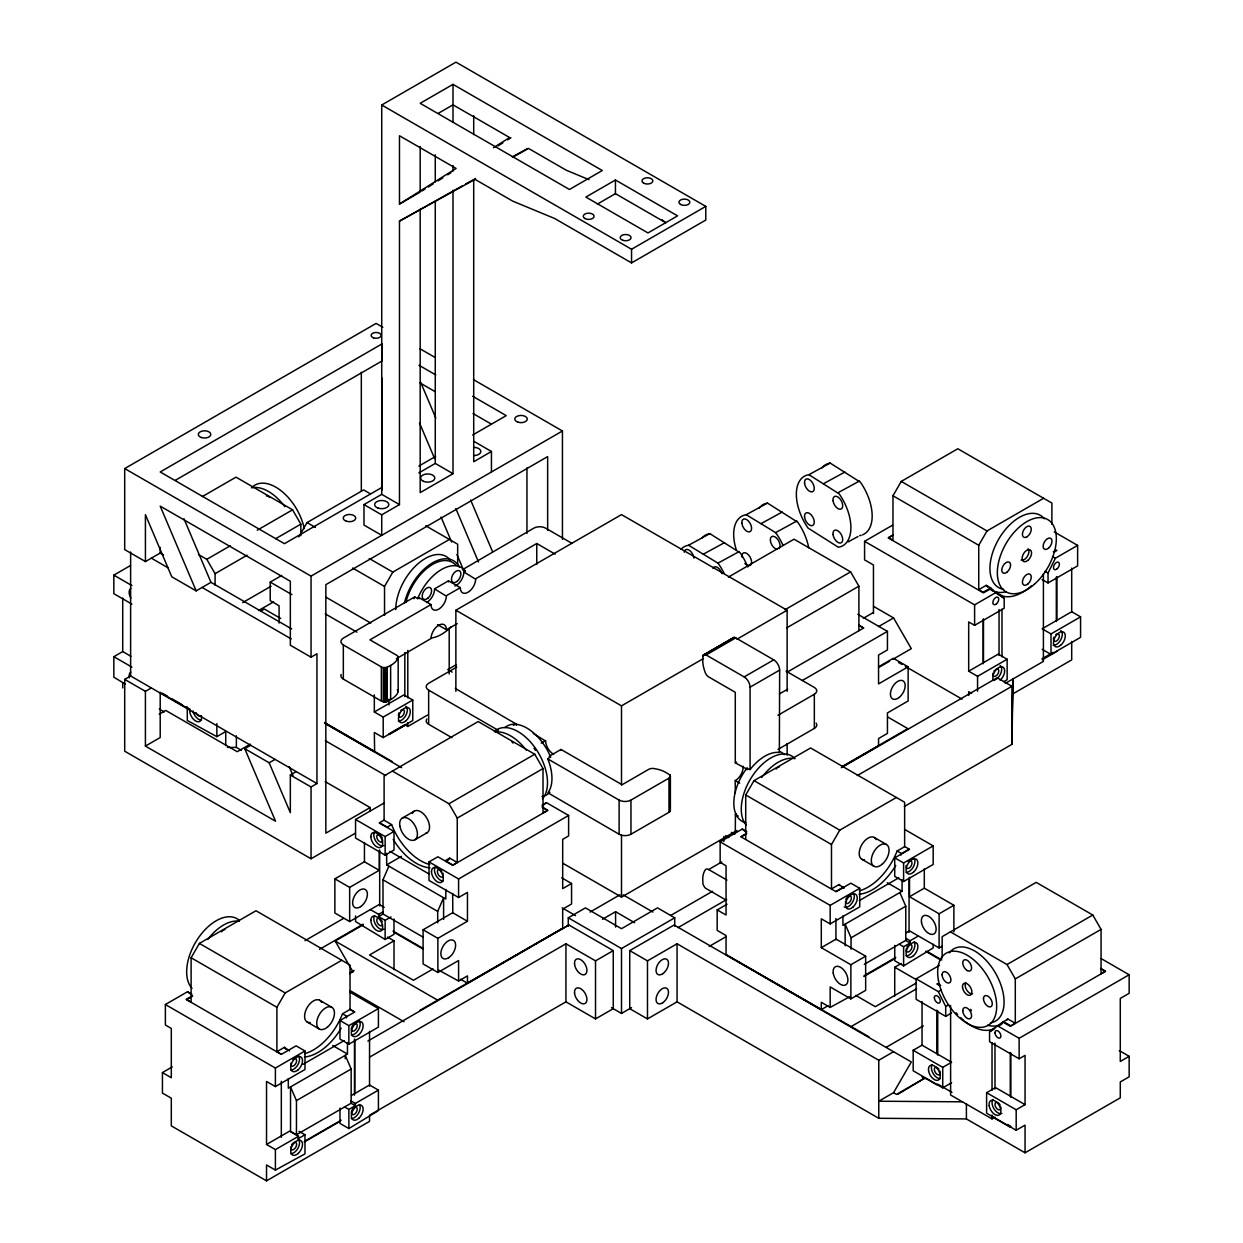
<?xml version="1.0" encoding="UTF-8"?>
<svg xmlns="http://www.w3.org/2000/svg" width="1243" height="1243" viewBox="0 0 1243 1243"><rect width="100%" height="100%" fill="white"/><g stroke="black" fill="none" stroke-linecap="round" stroke-linejoin="round"><path stroke-width="1.5" d="M250.682 745.287L244.762 748.706L275.542 821.219L145.415 746.08L145.415 691.341L151.335 687.938M160.207 692.242L160.207 737.534L145.415 746.08M296.254 771.608L290.334 775.01L290.334 812.673L269.156 762.782L244.762 748.706M550.696 757.173L549.173 756.288L560.997 749.451L622.09 784.721L648.706 769.355A5.469 3.154 0 0 1 654.471 768.625A26.336 15.211 0 0 1 666.45 772.773L669.993 775.057L670.163 777.015A4.832 2.797 0 0 1 668.983 778.134L630.962 800.088A8.359 4.832 0 0 1 619.123 800.088L547.743 758.883L550.478 756.63A39.698 22.918 60 0 0 504.907 727.59M547.743 758.883L548.458 760.7A39.698 22.918 60 0 1 547.93 792.801L619.123 834.239A8.359 4.832 0 0 0 630.962 834.239L668.983 812.3A4.832 2.797 0 0 0 670.163 811.166L669.728 774.762M745.862 822.757A39.698 22.918 -60 0 1 746.748 768.345L750.073 769.603L750.073 687.161A8.359 4.832 60 0 0 744.153 676.922L706.133 654.968A4.832 2.797 60 0 0 704.563 654.502L702.963 655.636L702.746 659.847A26.336 15.211 60 0 0 705.154 672.292A5.469 3.154 60 0 0 708.65 676.922L735.281 692.289L735.281 762.829L747.463 769.448M1011.942 727.264L1013.014 678.554L1011.942 744.339L904.376 806.458M533.263 733.448L545.63 741.092A10.876 6.277 60 0 0 553.617 754.237M560.981 750.446L560.997 749.451M455.28 688.42L516.358 724.156A10.876 6.277 60 0 0 516.451 725.368M437.52 624.716L446.408 629.673A10.876 6.277 -60 0 0 438.717 625.229A10.876 6.277 -60 0 0 431.026 638.545L396.362 658.728M750.073 769.603L751.285 768.065A39.698 22.918 -60 0 1 779.361 752.466L779.656 670.086A8.359 4.832 60 0 0 773.736 659.847L735.716 637.892A4.832 2.797 60 0 0 734.131 637.426L714.337 649.374M354.473 1012.02L350.029 1009.456L342.509 1013.791L341.903 1015.313A47.467 27.408 -60 0 1 314.448 1049.325L312.801 1050.288A47.467 27.408 -60 0 1 304.659 1053.644M346.346 1017.877L346.937 1016.354L342.509 1013.791M745.722 839.382L745.722 794.976L754.004 780.635L810.591 747.975L904.64 802.263L904.64 846.669L897.12 851.004L896.514 852.527A47.467 27.408 -60 0 1 869.043 886.539L867.396 887.502A47.467 27.408 -60 0 1 859.27 890.858M900.957 855.091L901.548 853.568L909.068 849.233M413.997 598.722L414.711 596.904L417.679 598.613L419.202 597.728L431.026 604.564L431.057 605.543A10.876 6.277 -60 0 0 438.919 609.054A10.876 6.277 -60 0 0 446.392 596.205L434.553 588.871L448.474 580.823L460.314 587.659L460.345 588.669A10.876 6.277 -60 0 0 468.238 592.134A10.876 6.277 -60 0 0 475.681 579.254L463.841 571.966L465.379 571.081L464.571 570.102A39.698 22.918 -60 0 0 417.897 598.069L417.679 598.613M370.352 909.596L378.633 914.366L378.633 916.588L383.062 914.04L382.968 879.811L388.888 866.153M437.691 922.788L437.691 911.399L443.596 897.741L443.596 919.369M1048.035 582.951L1048.035 573.039L1055.431 558.185L1077.619 545.382L1077.619 565.876L1048.035 582.951L1042.131 579.533M298.755 536.929L307.037 522.588L363.624 489.928L370.352 493.813M384.538 615.409L384.538 586.447L392.819 572.106L449.391 539.446M192.696 996.125L186.683 999.605L191.111 1002.169L191.111 957.763L199.393 943.421L255.98 910.746L350.029 965.05L350.029 1009.456M281.322 1054.235L276.894 1051.687L276.894 1007.281L285.175 992.939L341.747 960.28M893.049 534.987L888.527 537.597L892.971 540.161L892.971 495.771L901.253 481.414L957.825 448.754L1051.889 503.058L1051.889 524.297M993.188 590.751A47.467 27.408 -60 0 1 991.308 588.716L990.702 587.892L983.182 592.243L978.738 589.679L978.738 545.289L987.02 530.947L1043.607 498.272M844.23 888.139L839.009 884.55L831.489 888.9L831.489 844.494L839.771 830.153L896.358 797.493M962.595 1101.826L878.77 1101.22L893.562 1092.69L911.305 1061.957L674.11 925.01L629.735 950.615L629.735 1008.679L647.479 1018.918L677.062 1001.842L878.77 1118.296L966.401 1118.933L1025.055 1152.805L1120.285 1097.818L1120.285 1081.938L1129.157 1076.811L1129.157 1056.317L1119.275 1050.615M392.384 771.08L448.972 803.755L457.253 818.096L457.253 862.487L449.717 858.152L449.127 858.96A47.467 27.408 60 0 1 447.247 860.995M950.429 931.877L1007.016 964.552L1015.298 978.894L1015.298 1023.284L1007.778 1018.949L1002.557 1022.538A47.467 27.408 60 0 1 1000.646 1024.527M1007.001 1019.975L1007.778 1018.949M759.053 508.154L759.83 507.191M821.716 468.129L822.493 467.166A39.698 22.265 61.4 0 1 830.169 463.08L860.467 482.253A39.698 22.265 61.4 0 1 867.847 495.879L868.764 498.257A39.698 22.265 61.4 0 1 868.251 530.357L867.272 531.538A39.698 22.265 61.4 0 1 862.487 534.863M543.952 804.749L546.423 802.636L568.61 815.455L568.61 835.933L562.691 839.351L562.691 888.636L571.562 883.509L571.562 904.003L562.691 909.13L562.691 928.257L467.461 983.229L460.64 979.298M1025.055 1152.805L1025.055 1125.133L1016.184 1130.26L986.6 1113.184L986.6 1092.69L1016.184 1109.766L1025.055 1104.639L1025.055 1055.369L1019.136 1058.772L989.552 1041.696L989.552 1031.799L1002.868 1022.057L1010.264 1026.33L1105.493 971.342L1100.987 968.608M997.943 1026.283L1002.868 1022.057M399.469 204.054L456.103 168.442L399.469 135.751L399.469 204.054L420.181 192.09L420.181 146.565M421.797 191.08L425.028 189.045M428.276 187.009L433.123 183.964M437.971 180.903L442.834 177.858M447.682 174.797L450.929 172.761M493.455 147.715L509.646 137.538L453.011 104.847L438.235 113.362M497.977 145.928L502.84 142.883M507.688 139.822L510.935 137.787M735.281 762.829L735.623 762.627A10.876 6.277 -60 0 1 736.633 762.145M339.976 1108.103L339.976 1123.439L348.863 1128.551L378.416 1110.62L378.416 1090.127L369.544 1084.999L351.458 1095.456M894.742 945.426L894.742 960.761L903.614 965.889L933.182 947.943L933.182 944.229M363.981 504.596L381.725 494.341L381.725 105.002L455.963 62.15L705.791 206.385L705.791 220.042L631.553 262.91L554.658 218.504L512.737 201.148L475.012 179.349L399.469 221.13L399.469 504.596L381.725 514.835L363.981 504.596L363.981 525.074L381.725 535.329L381.725 514.835M453.011 84.353L420.181 103.309L569.449 189.48L602.28 170.524L453.011 84.353L453.011 121.923M399.469 221.13L462.147 185.968M615.44 180.002L585.857 197.078L647.976 232.938L677.544 215.862L615.44 180.002L615.44 193.659L665.797 222.746M163.517 554.937L160.223 553.042L145.431 561.572L124.704 549.608L124.704 468.564L376.116 323.413L382.828 327.297M597.37 204.101L615.44 193.659M175.325 480.311L382.021 360.983L382.021 343.907L160.207 471.967L284.429 543.688L381.896 487.427M202.36 496.563L235.984 477.157L292.571 509.816L300.853 524.158L300.853 535.733M381.725 105.002L631.553 249.253L705.791 206.385M131.913 604.114L113.843 593.688L113.843 575.136L130.515 565.518M198.476 554.533L206.804 559.334L230.343 545.739M257.254 530.202L292.571 509.816M215.086 585.267L215.086 573.676L247.031 555.233M275.62 538.716L300.853 524.158M145.431 561.572L145.415 514.664L171.783 576.799L196.176 590.876L210.968 582.346L291.685 628.942M418.86 466.078L435.671 456.367M472.635 435.034L506.243 415.628L472.666 396.237M418.844 472.915L435.268 463.437L453.011 473.676L453.011 190.226M125.341 684.163L113.843 677.186L113.843 656.692L122.715 651.565L130.935 656.32M453.011 473.676L420.181 492.632L420.181 209.181M491.451 471.967L491.451 451.489L473.707 461.728L473.707 180.204M279.085 623.085L279.085 605.761L270.213 600.649L270.213 582.097L281.726 575.462M242.68 602.622L271.083 586.23M355.374 833.183L311.045 858.773L124.704 751.207L124.704 679.393L130.624 675.974L316.949 783.556L316.949 653.771L311.045 657.19L290.349 645.241L290.334 581.258L160.207 506.119L196.176 590.876M124.704 468.564L311.045 576.13L562.442 430.995L562.442 539.4M258.528 610.546L273.538 601.892M261.014 610.903L264.308 609.008L280.732 618.501M159.182 714.228L165.739 710.437L237.227 751.704L250.371 744.122M414.711 596.904L343.332 638.125A8.359 4.832 0 0 0 343.332 644.946L343.332 679.098L381.352 701.052A4.832 2.797 0 0 0 383.31 701.736L386.697 701.642L390.644 699.591A26.336 15.211 0 0 0 397.838 692.677A5.469 3.154 0 0 0 397.232 689.818M462.614 569.605L533.806 528.151A8.359 4.832 0 0 1 545.63 528.151L572.075 543.424M431.026 604.564L369.948 639.834L396.579 655.201A5.469 3.154 0 0 1 397.838 658.526A26.336 15.211 0 0 1 390.644 665.44L386.697 667.491L383.31 667.584A4.832 2.797 0 0 1 381.352 666.901L343.332 644.946M446.392 595.692L460.314 587.659M475.665 578.787L536.758 543.517L555.062 554.098M187.289 707.065L187.289 720.458L216.857 736.664L225.729 731.537L225.729 745.645M455.87 691.372L455.87 610.235L621.5 514.618L787.13 610.235L787.13 691.372M269.156 762.782L275.076 759.38M374.329 694.915L374.329 711.975L403.897 694.899L412.769 700.027L412.769 720.52L383.201 737.596L374.329 732.469L374.625 751.425M455.979 664.834L447.76 669.573L452.203 672.137M456.756 667.071L428.649 683.293A8.359 4.832 0 0 0 428.649 690.129L428.649 724.281L451.893 737.689M374.329 711.975L383.201 717.102L412.769 700.027M388.966 733.914L404.83 724.762L407.797 726.471L427.67 714.989M389.121 734.52L405.808 724.887M290.334 775.01L311.045 786.974L316.949 783.556M728.445 577.063L794.028 539.198L850.616 571.858L858.897 586.199L858.897 630.605M370.15 811.368L370.15 807.577L325.837 833.167L325.837 584.676L547.65 456.601L547.65 530.373M513.406 725.399L516.373 723.69M384.242 820.023L379.224 822.913L394.015 831.443L394.015 849.994L385.144 855.122L355.56 838.046L355.56 819.494L383.901 803.133M873.456 613.545L873.456 564.99L864.584 559.878L864.584 541.326L892.505 525.199M402.188 818.158L414.307 811.151M429.783 864.522A47.467 27.408 60 0 1 421.657 861.275L420.01 860.327A47.467 27.408 60 0 1 392.4 826.533L391.623 824.606L387.194 827.17L379.674 822.819M893.173 535.065L888.232 537.908L983.477 592.895L990.873 588.623L1004.173 598.365L1004.173 608.262L974.605 625.338L968.685 621.935L968.685 671.204L977.557 676.332L1007.141 659.256L1007.141 679.75L1003.847 681.646M541.202 743.159L545.646 740.595M355.56 819.494L385.144 836.57L394.015 831.443M703.336 655.03L733.79 637.473M703.134 655.31L734.131 637.426M702.963 655.636L732.531 638.56M702.823 656.009L711.043 651.27M706.133 654.968L735.716 637.892M785.017 609.723L850.616 571.858M448.972 803.755L534.739 754.237L543.02 768.578L543.02 812.969L547.464 810.405L542.942 807.81M455.87 610.235L621.5 705.853L703.476 658.526M736.944 639.213L787.13 610.235M384.196 907.328L379.224 904.469L349.656 921.545L334.864 912.999L334.864 878.848L364.448 861.772L379.224 870.318L379.224 851.067M414.913 839.771L427.048 832.779M457.253 818.096L543.02 768.578M786.57 627.948L858.897 586.199M386.666 853.351L386.666 864.879L401.458 856.334M334.864 878.848L349.656 887.393L379.224 870.318M367.866 1041.059L568.89 925.01L613.265 950.615L613.265 1008.679L595.521 1018.918L565.938 1001.842L369.544 1115.235L369.544 1121.372L266.53 1180.85L171.301 1125.863L171.301 1098.206L162.429 1093.079L162.429 1072.585L171.301 1077.712L171.301 1028.427L165.381 1025.009L165.381 1004.53L187.569 991.712L191.997 994.276M744.153 676.922L773.736 659.847M191.997 995.985L186.093 999.403L281.322 1054.39L296.114 1045.845L304.986 1050.972L304.986 1069.508L275.402 1086.584L266.53 1081.472L266.53 1144.477L275.402 1149.604L298.475 1136.288L298.475 1138.526L304.97 1134.766L304.97 1153.892L275.402 1170.098L266.53 1164.971L266.53 1180.85M438.872 970.208L458.589 981.022L458.589 960.528L437.878 972.477L423.086 963.946L423.086 929.795L437.878 938.325L467.461 921.249L467.461 892.396L458.589 897.508L429.006 880.432L429.006 861.896L437.878 856.769L452.67 865.314L547.899 810.327L541.995 806.909M305.017 940.656L343.674 918.328M863.372 618.284L873.456 612.473M449.717 858.152L445.289 860.7L452.809 865.05L457.253 862.487M541.995 805.2L546.423 802.636M750.073 687.161L779.656 670.086M786.912 672.323L863.776 627.948L858.835 625.105M378.633 914.366L383.062 911.803M319.544 949.341L363.111 924.186M878.49 626.643L893.562 617.926L911.305 648.66L892.878 659.303M352.903 971.746L335.159 941.013L363.096 924.885M378.633 916.588L385.128 920.348L391.048 916.93M429.006 861.896L458.589 878.972L568.61 815.455M779.392 693.951L787.705 689.135M802.419 680.449L887.44 631.366L887.44 649.918L878.552 655.03L878.552 683.899L908.136 666.823L908.136 700.974L887.44 712.923L887.44 733.417L878.552 738.544L878.552 745.878L841.806 767.102M978.738 589.679L986.274 585.344L990.702 587.892M1053.318 551.752L1056.317 550.012M1053.955 552.203L1056.907 550.494M355.56 915.951L355.56 921.545L385.128 939.475L394 934.348L394 919.028M777.963 715.269L814.336 694.262A8.359 4.832 0 0 0 814.336 687.441L786.104 671.142M162.429 1072.585L172.28 1066.898M864.584 541.326L974.605 604.859L996.777 592.041M394.015 969.649L394.015 940.827L369.575 954.95L413.437 980.276L432.984 968.981M423.086 929.795L452.67 912.719L467.461 921.249M878.552 666.823L893.344 658.277L908.136 666.823M349.703 972.912L354.053 970.395M879.469 667.04L889.522 661.245M349.671 973.611L353.463 971.42M777.963 749.42L814.336 728.414A8.359 4.832 0 0 0 816.138 723.146M276.894 1051.687L284.414 1047.336L289.619 1050.925M350.091 992.209L378.416 1008.57L378.416 1027.122L348.848 1044.198L339.976 1039.07L339.976 1020.519L354.768 1011.988L349.749 1009.098M165.381 1004.53L275.402 1068.048L304.986 1050.972M339.976 1020.519L348.848 1025.646L378.416 1008.57M968.685 671.204L998.269 654.129L1007.141 659.256M1080.571 616.854L1071.699 611.742L1042.131 628.818L1051.003 633.93L1080.571 616.854L1080.571 637.348L1051.003 654.424L1042.131 649.297M303.106 1064.303L344.187 1040.593M458.589 981.022L467.461 975.895L467.461 983.229M568.269 926.19L568.269 917.8L585.469 907.872L621.5 928.692L657.531 907.872L674.731 917.8L674.731 926.19M419.839 1010.388L562.691 928.257M590.068 912.051L619.869 894.851M841.511 766.931L907.841 728.631L887.688 716.993M559.226 930.587L568.89 925.01M841.371 767.692L997.166 677.746L1011.942 686.291L1011.942 744.339M347.465 1042.535L347.465 1054.064L288.314 1088.215L288.314 1078.613M562.939 863.31L621.5 897.104L736.944 830.464M828.087 1005.711L821.297 1009.642L726.052 954.655L726.052 935.528L717.18 930.401L717.18 909.923L726.052 915.034L726.052 865.765L720.148 862.347L720.148 841.853L742.32 829.05L746.763 831.614M1042.038 658.774L1053.147 652.357M1042.287 659.8L1056.907 651.348M1005.323 683.386L1043.405 661.4L1043.405 573.878M746.763 833.307L740.844 836.725L836.073 891.713L850.865 883.183L859.736 888.294L859.736 906.846L830.169 923.922L821.297 918.795L821.297 947.663L850.865 964.739L865.656 956.193L865.656 990.345L850.865 998.89L830.169 986.926L830.169 1007.42L849.87 996.622M741.294 836.819L745.8 834.208M602.513 919.245L615.58 911.709L634.614 922.694M369.544 1057.171L565.938 943.779L595.521 960.855L613.265 950.615M857.297 775.57L1011.942 686.291M296.456 1100.599L290.536 1086.941L290.536 1131.332L296.456 1134.75L296.456 1100.599L351.163 1069.011L345.259 1055.338L345.259 1058.756M725.974 900.025L706.133 888.574A4.832 2.797 60 0 1 704.563 887.222L702.963 884.224L702.746 879.78A26.336 15.211 60 0 1 705.154 870.1A5.469 3.154 60 0 1 708.65 869.541L721.795 861.943M1013.045 693.749L1071.699 659.893L1071.699 641.45M266.53 1144.477L289.603 1131.161L298.475 1136.288M670.567 915.516L712.503 891.293M296.456 1134.75L351.163 1103.162L351.163 1069.011M568.269 917.8L621.5 948.549L674.731 917.8M350.93 1100.878L355.358 1103.442L378.416 1090.127M344.42 1106.86L348.863 1109.424L355.358 1105.68L355.358 1103.442M304.597 1141.323L341.172 1120.207M304.224 1142.006L339.976 1121.372M678.088 927.604L726.735 899.512M717.18 909.923L727.046 904.22M629.735 950.615L647.479 960.855L677.062 943.779L878.77 1060.248L893.562 1051.702M709.194 946.405L725.912 936.756M611.478 1007.638L621.5 1013.433L631.522 1007.638M726.052 954.655L868.904 1036.786M835.933 891.464L843.453 887.114M904.842 829.532L933.182 845.893L933.182 864.444L903.599 881.52L894.727 876.393L894.727 857.856L909.519 849.311L904.5 846.421M720.148 841.853L830.169 905.37L859.736 888.294M894.727 857.856L903.599 862.968L933.182 845.893M859.364 900.569L898.798 877.807M902.076 879.749L902.076 891.278L842.925 925.429L842.925 915.827M821.297 947.663L836.073 939.118L865.656 956.193M909.519 877.48L909.519 896.716L924.31 888.186L953.878 905.261L953.878 931.815M851.067 949.186L851.067 937.812L905.774 906.225L899.854 892.552M906.209 932.778L909.519 930.867L939.102 947.943L942.38 946.047M909.519 896.716L939.102 913.791L953.878 905.261M864.32 964.304L905.774 940.376L905.774 906.225M905.681 938.216L910.125 940.765L918.391 935.995M899.171 944.198L903.614 946.762L910.125 943.002L910.125 940.765M864.196 975.646L895.783 957.421M863.854 976.532L894.742 958.695M894.727 996.063L894.727 967.24L901.237 963.48M951.61 1012.967L945.705 1016.386L916.122 999.31L916.122 978.816L939.459 965.345M915.92 983.229L875.305 1006.675L855.759 995.394M851.16 1026.547L916.65 988.744M916.122 978.816L938.31 991.619L941.262 989.91M1007.016 964.552L1092.783 915.019L1101.065 929.376L1101.065 973.766L1105.493 971.203L1100.568 968.499M945.705 1016.386L945.705 1006.473L948.658 1004.764M886.43 1047.165L923.363 1025.848M1015.298 978.894L1101.065 929.376M913.17 1050.288L922.042 1045.177L951.61 1062.252L942.738 1067.364L913.17 1050.288L913.17 1070.782L942.738 1087.858L951.61 1082.731M994.99 1027.775L991.852 1029.546A47.467 27.408 60 0 1 971.995 1026.159L970.348 1025.211A47.467 27.408 60 0 1 965.423 1021.777M989.552 1031.799L993.996 1029.235M1015.298 1023.284L1010.854 1025.848L1003.334 1021.513M893.562 1092.69L896.514 1094.399L924.994 1077.961L936.818 1084.782M898.192 1094.104L924.994 1077.961M996.948 1025.475L1019.136 1038.293L1129.157 974.761L1129.157 993.312L1120.285 998.424L1120.285 1061.444L1129.157 1056.317M986.6 1092.69L995.472 1087.563L1025.055 1104.639M950.615 1005.587L950.615 1095.005L992.023 1118.902L994.99 1117.193M446.392 629.844L457.206 623.644M512.318 156.913L527.42 148.57M513.437 156.804L528.539 148.445L566.28 170.229L588.98 179.645M465.504 184.104L475.572 178.541M808.898 474.686L839.196 493.875A39.698 22.265 61.4 0 1 846.576 507.486L847.493 509.879A39.698 22.265 61.4 0 1 846.98 541.964L846.001 543.16A39.698 22.265 61.4 0 1 838.341 547.246L808.043 528.057A39.698 22.265 61.4 0 1 800.647 514.447L799.746 512.069A39.698 22.265 61.4 0 1 800.259 479.969L801.222 478.788A39.698 22.265 61.4 0 1 808.898 474.686L830.169 463.08M680.915 549.344A39.698 22.265 61.4 0 1 688.575 545.257L709.846 533.635L740.16 552.824A39.698 22.265 61.4 0 1 747.54 566.435L747.742 566.994M736.26 549.701A39.698 22.265 61.4 0 1 737.581 519.994L738.56 518.813A39.698 22.265 61.4 0 1 746.22 514.711L767.506 503.104L797.804 522.278A39.698 22.265 61.4 0 1 805.184 535.904L806.101 538.281A39.698 22.265 61.4 0 1 808.696 547.743M823.612 483.651L844.883 472.029M688.575 545.257L703.305 554.207L724.576 542.601M746.22 514.711L760.949 523.676L782.22 512.054M838.264 492.585L859.55 480.979M703.305 554.207L717.957 563.157L739.228 551.535M760.949 523.676L775.601 532.61L796.872 521.003M848.161 541.886L857.981 536.525M735.281 833.431L735.436 814.289A10.876 6.277 -60 0 0 736.431 813.637M227.5 747.416L236.372 747.416L241.406 750.321M1054.282 531.911L1077.619 545.382M1052.479 556.476L1055.431 558.185M901.253 481.414L987.02 530.947M1045.083 571.329L1048.035 573.039M892.971 495.771L978.738 545.289M1004.173 598.365L995.798 592.849M873.456 606.32L893.562 617.926M419.761 348.615L434.864 357.331M473.474 379.628L562.442 430.995M857.856 614.291L887.44 631.366M418.953 365.224L435.749 374.92M858.82 625.431L863.326 628.041M971.638 693.408L968.685 691.698L968.685 695.459M420.025 382.922L434.941 391.545M473.086 413.562L491.327 424.081M898.565 662.488L901.905 664.415M905.246 666.341L962.004 699.11M473.707 441.234L491.451 451.489M381.725 494.341L399.469 504.596M425.712 525.773L457.673 544.216L457.673 565.456M1092.783 915.019L1036.196 882.359L942.147 936.663L942.147 957.902M462.412 569.372L465.379 571.081M1101.22 958.633L1129.157 974.761M874.249 837.44L886.368 844.448M897.12 851.004L901.548 853.568M754.004 780.635L839.771 830.153M307.037 522.588L315.458 527.436M369.264 558.511L392.819 572.106M743.081 766.263A10.876 6.277 -60 0 1 735.234 780.604L739.678 783.152M861.881 859.286L874.015 866.293M352.577 568.004L384.538 586.447M745.722 794.976L831.489 844.494M887.284 882.748L902.076 891.278M735.281 814.367L738.249 816.076M325.619 597.013L370.74 623.054M731.397 832.359L734.706 834.271M926.796 951.268L941.883 959.969M725.477 835.762L728.755 837.658M925.647 951.283L940.438 959.829M905.681 940.438L910.125 943.002M270.213 582.097L291.887 594.605M325.231 613.856L356.912 632.143M937.719 983.617L940.718 985.357M428.649 690.129L498.381 730.387M936.818 983.928L939.786 985.637M534.739 754.237L478.167 721.561L384.103 775.865L384.103 820.256L391.623 824.606M894.727 967.24L915.92 979.468M708.65 869.541L726.969 880.106M151.351 558.154L167.821 567.678M202.096 587.457L291.219 638.918M113.843 575.136L131.913 585.577M830.169 1007.42L821.297 1002.293L821.297 1009.642M324.501 722.478L392.368 761.664M623.131 894.851L652.932 912.051M325.868 723.612L374.329 751.595M324.578 723.208L401.629 767.692M937.719 1084.129L951.998 1092.379M1007.685 1124.527L1010.854 1126.36M992.396 1116.867L1010.264 1127.183M922.042 1076.935L924.994 1078.644M325.34 740.719L385.765 775.601M561.712 877.822L571.562 883.509M562.178 907.872L575.587 915.625M113.843 656.692L131.96 667.149M325.215 781.629L370.15 807.577M162.429 693.314L167.417 696.189M172.404 699.079L182.379 704.828M185.704 706.754L189.029 708.665M160.409 692.631L188.035 708.572M124.704 679.393L145.415 691.341M159.259 709.038L164.247 711.928M389.96 851.408L429.394 874.171M386.666 864.879L445.817 899.031L445.817 889.413M382.968 879.811L437.691 911.399M382.968 913.962L422.76 936.942M392.974 931.007L422.9 948.285M394 932.297L423.257 949.186M387.505 937.082L394.015 940.827M335.159 941.013L437.583 1000.133M350.277 990.718L403.991 1021.73M319.637 1000.227L331.757 1007.234M199.393 943.421L285.175 992.939M307.285 1022.072L319.404 1029.08M191.111 957.763L276.894 1007.281M332.689 1045.518L347.465 1054.064M350.93 1103.116L355.358 1105.68M299.066 1131.348L304.97 1134.766M996.28 592.973L1003.241 596.236A47.467 27.408 -60 0 0 1021.73 592.74L1023.377 591.792A47.467 27.408 -60 0 0 1031.504 585.748M990.873 588.623L993.328 590.736M742.32 829.05L744.79 831.147M187.569 991.712L190.039 993.825M839.009 884.55L839.786 885.591M284.414 1047.336L285.191 1048.377A47.467 27.408 -60 0 0 286.108 1049.418M986.274 585.344L986.864 586.152A47.467 27.408 -60 0 0 987.781 587.224M775.601 532.61L776.533 533.9A39.698 22.265 61.4 0 1 782.904 545.149M717.957 563.157L718.889 564.431A39.698 22.265 61.4 0 1 724.141 573.349M206.804 559.334L215.086 573.676M938.31 991.619L945.705 1006.473M851.067 937.812L845.147 924.155L845.147 945.783M420.678 382.362L435.811 418.021M470.615 499.997L492.554 551.69M419.512 422.993L434.646 458.636M455.824 508.542L478.524 562.007M441.032 517.072L451.629 542.026M456.927 554.502L463.732 570.537M183.98 518.782L210.968 582.346M289.246 766.729L293.022 775.632M463.841 571.966L463.841 572.433A10.876 6.277 -60 0 1 454.907 586.059M448.474 580.823L448.505 581.848M434.553 588.871L434.568 589.368A10.876 6.277 -60 0 1 426.598 602.513M419.202 597.728L419.233 598.706M735.234 780.604L735.281 793.065M160.207 547.402L160.223 553.042M1071.699 568.144L1071.699 611.742M1056.907 576.674L1056.907 620.273M1056.317 577.078L1056.317 621.531M1051.003 633.93L1051.003 654.424M1019.136 1038.293L1019.136 1058.772M1016.184 1109.766L1016.184 1130.26M1010.854 1052.914L1010.854 1097.367M1010.264 1052.51L1010.264 1096.108M1001.998 609.194L1001.998 656.77M999.046 609.49L999.046 655.449M994.99 1043.095L994.99 1089.054M992.023 1042.799L992.023 1090.36M992.023 1115.095L992.023 1118.902M983.477 619.076L983.477 662.674M983.182 619.309L983.182 663.762M977.557 676.332L977.557 691.232M974.605 604.859L974.605 625.338M966.401 1103.753L966.401 1118.933M942.738 1067.364L942.738 1087.858M939.102 913.791L939.102 947.943M937.719 1010.683L937.719 1055.136M936.818 1010.108L936.818 1053.707M924.31 868.935L924.31 888.186M922.042 1001.578L922.042 1045.177M909.068 878.226L909.068 932.343M903.599 862.968L903.599 881.52M903.614 946.762L903.614 965.889M878.77 1060.248L878.77 1118.296M850.865 964.739L850.865 998.89M835.933 918.515L835.933 939.786M830.169 905.37L830.169 923.922M814.336 694.262L814.336 728.414M787.13 743.532L787.13 755.122M747.121 767.894L747.121 769.666M723.83 836.492L723.83 841.527M677.062 943.779L677.062 1001.842M670.381 776.02L670.381 810.514M670.195 775.368L670.163 811.166M669.993 775.057L669.993 809.209M668.983 778.134L668.983 812.3M647.479 960.855L647.479 1018.918M631.553 249.253L631.553 262.91M630.962 800.088L630.962 834.239M621.5 705.853L621.5 785.063M621.5 835.296L621.5 897.104M621.5 948.549L621.5 1013.433M619.123 800.088L619.123 834.239M615.58 911.709L615.58 927.076M595.521 960.855L595.521 1018.918M565.938 943.779L565.938 1001.842M536.758 543.517L536.758 564.4M526.954 467.788L526.954 533.356M473.707 115.661L473.707 134.632M458.589 878.972L458.589 897.508M453.011 165.552L453.011 171.239M452.67 893.468L452.809 913.372M449.205 628.368L449.205 674.017M437.878 938.325L437.878 972.477M435.268 154.769L435.268 181.944M435.268 201.366L435.268 463.437M407.797 650.369L407.797 697.929M407.797 722.665L407.797 726.471M404.83 652.575L404.83 696.608M398.18 657.345L398.18 691.496M390.644 665.44L390.644 699.591M388.966 699.125L388.966 704.921M387.21 667.336L387.21 701.487M386.697 667.491L386.697 701.642M386.153 667.6L386.153 701.751M385.594 667.677L385.594 701.829M385.019 667.724L385.019 701.875M385.144 836.57L385.144 855.122M385.128 920.348L385.128 939.475M384.444 667.709L384.444 701.86M383.869 667.677L383.869 701.829M383.31 667.584L383.31 701.736M383.201 717.102L383.201 737.596M382.021 378.058L382.021 489.913M381.352 666.901L381.352 701.052M379.674 849.886L379.674 905.929M369.544 1031.379L369.544 1086.196M364.448 842.536L364.448 861.772M361.325 372.325L361.325 490.752M354.768 1040.08L354.768 1093.545M354.473 1039.07L354.473 1095.13M349.656 887.393L349.656 921.545M348.848 1025.646L348.848 1044.198M348.863 1109.424L348.863 1128.551M311.045 576.13L311.045 657.19M311.045 786.974L311.045 858.773M281.322 1081.301L281.322 1137.361M275.402 1068.048L275.402 1086.584M275.402 1149.604L275.402 1170.098M236.372 735.809L236.372 747.416M216.857 723.628L216.857 736.664M130.624 552.016L130.624 675.974M122.715 598.101L122.715 651.565M122.715 682.656L122.715 687.938M861.088 535.329A39.698 22.265 61.4 0 1 859.612 535.624M684.24 552.218A7.116 3.993 61.4 0 1 689.088 550.136A7.116 3.993 61.4 0 1 693.92 558.154M702.186 537.737A39.698 22.265 61.4 0 1 709.846 533.635M712.985 568.393A7.116 3.993 61.4 0 1 717.46 567.461A7.116 3.993 61.4 0 1 722.012 573.753M741.869 556.973A7.116 3.993 61.4 0 1 746.965 553.555A7.116 3.993 61.4 0 1 751.487 563.405A7.116 3.993 61.4 0 1 744.821 563.405M777.108 549.282A7.116 3.993 61.4 0 1 770.303 540.13A7.116 3.993 61.4 0 1 776.58 538.064A7.116 3.993 61.4 0 1 779.097 548.629M760.902 506.15A39.698 22.265 61.4 0 1 767.506 503.104M473.707 447.371A7.116 4.102 0 0 1 480.823 451.489A7.116 4.102 0 0 1 473.707 455.591M664.85 221.767A8.359 4.832 0 0 1 662.193 219.793M129.319 677.808A8.359 4.832 60 0 1 130.841 672.106M201.382 715.719A8.359 4.832 60 0 1 195.664 721.018A8.359 4.832 60 0 1 189.946 709.116M201.18 715.657A4.18 2.408 60 0 1 196.052 712.705M201.584 720.101A8.359 4.832 60 0 1 192.914 710.949M130.841 598.085A8.359 4.832 60 0 1 130.841 588.421M292.882 1059.549A4.18 2.408 -60 0 1 296.595 1060.403A4.18 2.408 -60 0 1 293.379 1065.95A4.18 2.408 -60 0 1 290.784 1063.169M292.882 1143.218A4.18 2.408 -60 0 1 296.595 1144.073A4.18 2.408 -60 0 1 293.379 1149.62A4.18 2.408 -60 0 1 290.784 1146.838M291.546 1144.865A4.18 2.408 -60 0 1 292.167 1143.964M297.823 1138.837A8.359 4.832 -60 0 1 298.336 1147.522A8.359 4.832 -60 0 1 290.691 1153.69M352.189 1109.688A4.18 2.408 -60 0 1 357.052 1108.135A4.18 2.408 -60 0 1 354.022 1114.458A4.18 2.408 -60 0 1 351.707 1110.667M359.398 1104.53A8.359 4.832 -60 0 1 358.45 1113.324A8.359 4.832 -60 0 1 351.318 1118.529M298.771 1056.037A8.359 4.832 -60 0 1 297.823 1064.816A8.359 4.832 -60 0 1 290.691 1070.021M359.398 1021.031A8.359 4.832 -60 0 1 358.45 1029.81A8.359 4.832 -60 0 1 351.318 1035.015M352.189 1026.19A4.18 2.408 -60 0 1 357.052 1024.62A4.18 2.408 -60 0 1 354.022 1030.944A4.18 2.408 -60 0 1 351.707 1027.169M395.74 609.614A41.718 24.083 -60 0 1 415.985 565.581A41.718 24.083 -60 0 1 448.941 558.604M449.36 559.039A41.718 24.083 -60 0 1 450.168 559.971M404.395 603.259A41.718 24.083 -60 0 1 430.824 563.887A41.718 24.083 -60 0 1 459.599 567.476M451.054 626.907A39.698 22.918 -60 0 1 431.274 638.016M455.699 564.975A39.698 22.918 -60 0 0 409.025 592.942L408.077 595.319A39.698 22.918 -60 0 0 405.902 602.404M343.332 679.098A8.359 4.832 0 0 1 341.157 674.436M400.883 710.375A4.18 2.408 -60 0 1 404.379 711.944A4.18 2.408 -60 0 1 400.464 717.195A4.18 2.408 -60 0 1 398.987 712.892M405.746 706.242A8.359 4.832 -60 0 1 406.01 715.098A8.359 4.832 -60 0 1 398.319 721.002M951.765 950.227A41.718 24.083 60 0 1 996.668 975.211A41.718 24.083 60 0 1 990.36 1022.911M949.264 952.884A41.718 24.083 60 0 1 951.315 950.631M972.632 993.779A6.697 3.869 60 0 1 966.634 989.91A6.697 3.869 60 0 1 965.811 982.56M971.436 1010.73A6.277 3.62 60 0 1 970.736 1009.269M963.822 1020.472A47.467 27.408 60 0 1 960.637 1017.613M957.576 1014.443A47.467 27.408 60 0 1 956.085 1012.765M1001.749 1024.263A47.467 27.408 60 0 1 1000.522 1024.822M999.248 1025.273A47.467 27.408 60 0 1 987.517 1025.242M746.235 825.134A41.718 24.083 -60 0 1 753.491 774.42A41.718 24.083 -60 0 1 794.028 757.671M761.773 777.45A41.718 24.083 -60 0 1 762.379 776.657M763 775.85A41.718 24.083 -60 0 1 795.147 758.665M776.114 769.044A6.277 3.62 -60 0 1 777.201 767.956M778.351 767.18A6.277 3.62 -60 0 1 779.501 766.76M864.398 859.814A12.554 7.24 -60 0 1 861.259 845.722A12.554 7.24 -60 0 1 875.367 838.326M875.616 838.605A12.554 7.24 -60 0 1 876.206 839.6M842.754 888.434A47.467 27.408 -60 0 1 841.697 887.58M895.768 865.439A47.467 27.408 -60 0 1 873.487 889.102L871.84 890.066A47.467 27.408 -60 0 1 859.053 894.214M779.408 751.44A39.698 22.918 -60 0 1 784.488 754.61M939.972 1071.109A4.18 2.408 60 0 1 938.123 1074.822A4.18 2.408 60 0 1 934.379 1069.71A4.18 2.408 60 0 1 937.533 1067.784M938.279 1068.405A4.18 2.408 60 0 1 938.978 1069.198M940.112 1078.691A8.359 4.832 60 0 1 932.996 1073.253A8.359 4.832 60 0 1 932.281 1064.567M1000.848 1107.062A4.18 2.408 60 0 1 998.02 1109.533A4.18 2.408 60 0 1 995.021 1103.877A4.18 2.408 60 0 1 998.89 1103.38M999.59 1104.172A4.18 2.408 60 0 1 1000.164 1105.089M1001.858 1113.448A8.359 4.832 60 0 1 994.058 1108.974A8.359 4.832 60 0 1 993.017 1099.449M908.26 861.865A4.18 2.408 -60 0 1 911.974 862.72A4.18 2.408 -60 0 1 908.773 868.282A4.18 2.408 -60 0 1 906.178 865.485M848.394 896.312A4.18 2.408 -60 0 1 851.362 898.021A4.18 2.408 -60 0 1 848.394 903.148A4.18 2.408 -60 0 1 845.442 901.439M845.83 899.497A4.18 2.408 -60 0 1 847.633 896.871M909.037 944.82A4.18 2.408 -60 0 1 911.974 946.824A4.18 2.408 -60 0 1 908.524 951.889A4.18 2.408 -60 0 1 906.178 948.999M906.939 947.026A4.18 2.408 -60 0 1 907.545 946.125M914.149 858.354A8.359 4.832 -60 0 1 913.217 867.132A8.359 4.832 -60 0 1 906.069 872.353M914.149 941.852A8.359 4.832 -60 0 1 913.217 950.646A8.359 4.832 -60 0 1 906.069 955.851M853.521 893.36A8.359 4.832 -60 0 1 851.999 903.071A8.359 4.832 -60 0 1 844.215 906.97M253.013 486.464A41.718 24.083 60 0 1 281.928 491.436A41.718 24.083 60 0 1 304.255 528.57M251.443 487.846A41.718 24.083 60 0 1 283.59 505.046M284.212 505.839A41.718 24.083 60 0 1 284.818 506.647M266.375 495.879A6.277 3.62 60 0 1 269.762 497.495M192.043 988.371A41.718 24.083 -60 0 1 198.585 937.626A41.718 24.083 -60 0 1 239.417 920.457M207.767 939.444A41.718 24.083 -60 0 1 239.34 921.218M221.503 931.83A6.277 3.62 -60 0 1 224.89 929.546M310.191 1022.569A12.554 7.24 -60 0 1 306.524 1008.772A12.554 7.24 -60 0 1 320.756 1001.112M321.222 1001.703A12.554 7.24 -60 0 1 321.611 1002.386M341.157 1028.225A47.467 27.408 -60 0 1 318.876 1051.889L317.229 1052.852A47.467 27.408 -60 0 1 304.442 1057.001M494.294 731.676A41.718 24.083 60 0 1 534.987 747.602A41.718 24.083 60 0 1 542.523 798.736M495.429 731.941A41.718 24.083 60 0 1 526.379 750.259M511.93 741.9A6.277 3.62 60 0 1 512.986 743.081M412.427 813.419A12.554 7.24 60 0 1 426.209 817.133A12.554 7.24 60 0 1 425.712 833.307M430 867.816A47.467 27.408 60 0 1 417.228 863.838L415.582 862.891A47.467 27.408 60 0 1 393.208 839.429M549.888 792.288A39.698 22.918 60 0 1 541.995 796.514M534.008 748.255A39.698 22.918 60 0 1 535.484 750.368M428.649 724.281A8.359 4.832 0 0 1 426.846 719.013M443.207 875.864A4.18 2.408 60 0 1 439.836 876.393A4.18 2.408 60 0 1 437.396 871.327A4.18 2.408 60 0 1 440.348 869.914M441.11 870.473A4.18 2.408 60 0 1 441.824 871.219M442.912 873.099A4.18 2.408 60 0 1 443.207 874.093M382.58 924.528A4.18 2.408 60 0 1 379.208 925.056A4.18 2.408 60 0 1 376.769 919.991A4.18 2.408 60 0 1 379.721 918.577M380.482 919.136A4.18 2.408 60 0 1 381.197 919.882M381.803 920.783A4.18 2.408 60 0 1 382.285 921.762M382.673 840.035A4.18 2.408 60 0 1 379.208 841.387A4.18 2.408 60 0 1 376.94 835.545A4.18 2.408 60 0 1 381.197 836.213M381.803 837.114A4.18 2.408 60 0 1 382.285 838.093M443.3 880.945A8.359 4.832 60 0 1 436.169 875.74A8.359 4.832 60 0 1 435.221 866.946M383.901 929.236A8.359 4.832 60 0 1 376.116 925.336A8.359 4.832 60 0 1 374.594 915.625M383.901 845.566A8.359 4.832 60 0 1 376.116 841.666A8.359 4.832 60 0 1 374.594 831.94M993.53 680.574A8.359 4.832 -60 0 1 996.42 669.402A8.359 4.832 -60 0 1 1004.375 668.967A8.359 4.832 -60 0 1 1000.102 680.216M996 669.107A4.18 2.408 -60 0 1 998.719 671.5A4.18 2.408 -60 0 1 995.068 676.363A4.18 2.408 -60 0 1 993.002 673.131M993.856 671.173A4.18 2.408 -60 0 1 994.509 670.303M1000.102 665.471A8.359 4.832 -60 0 1 1000.366 674.327A8.359 4.832 -60 0 1 992.675 680.247M1055.835 634.614A4.18 2.408 -60 0 1 1059.378 636.136A4.18 2.408 -60 0 1 1055.478 641.419A4.18 2.408 -60 0 1 1053.955 637.162M1060.869 630.558A8.359 4.832 -60 0 1 1060.885 639.555A8.359 4.832 -60 0 1 1053.147 645.21M1028.07 548.8A6.697 3.869 -60 0 1 1027.371 556.351A6.697 3.869 -60 0 1 1021.14 560.096M1003.66 589.306A41.718 24.083 -60 0 1 998.58 539.369A41.718 24.083 -60 0 1 1044.369 518.797M1006.208 591.715A47.467 27.408 -60 0 1 994.54 591.59M993.266 591.109A47.467 27.408 -60 0 1 992.054 590.534M990.889 589.85A47.467 27.408 -60 0 1 989.785 589.073M1027.044 536.79L1025.879 537.333A6.277 3.62 -60 0 1 1023.315 530.699A6.277 3.62 -60 0 1 1030.773 527.141A6.277 3.62 -60 0 1 1027.044 536.79M967.38 970.612L966.215 969.82A6.277 3.62 60 0 1 963.651 960.233A6.277 3.62 60 0 1 971.109 965.283A6.277 3.62 60 0 1 967.38 970.612M804.547 483.17A7.116 3.993 61.4 0 0 812.363 491.808A7.116 3.993 61.4 0 0 811.275 481.165A7.116 3.993 61.4 0 0 804.547 483.17M804.547 516.948A7.116 3.993 61.4 0 0 812.347 525.618A7.116 3.993 61.4 0 0 811.291 514.99A7.116 3.993 61.4 0 0 804.547 516.948M833.012 500.649A7.116 3.993 61.4 0 0 840.874 509.148A7.116 3.993 61.4 0 0 839.646 498.459A7.116 3.993 61.4 0 0 833.012 500.649M833.012 534.474A7.116 3.993 61.4 0 0 840.889 542.958A7.116 3.993 61.4 0 0 839.615 532.237A7.116 3.993 61.4 0 0 833.012 534.474M741.885 523.194A7.116 3.993 61.4 0 0 749.684 531.833A7.116 3.993 61.4 0 0 748.597 521.19A7.116 3.993 61.4 0 0 741.885 523.194M378.167 508.138A7.116 4.102 0 0 0 388.841 504.596A7.116 4.102 0 0 0 378.167 501.038A7.116 4.102 0 0 0 378.167 508.138M680.543 204.442A5.438 3.139 0 0 0 689.647 203.044A5.438 3.139 0 0 0 682.982 199.191A5.438 3.139 0 0 0 680.543 204.442M584.832 218.504A5.438 3.139 0 0 0 593.921 217.105A5.438 3.139 0 0 0 587.271 213.252A5.438 3.139 0 0 0 584.832 218.504M622.805 240.319A5.438 3.139 0 0 0 631.071 237.708A5.438 3.139 0 0 0 623.038 234.88A5.438 3.139 0 0 0 622.805 240.319M423.412 481.305A7.116 4.102 0 0 0 434.77 478.555A7.116 4.102 0 0 0 424.982 474.251A7.116 4.102 0 0 0 423.412 481.305M643.579 183.109A5.438 3.139 0 0 0 652.668 181.696A5.438 3.139 0 0 0 646.018 177.858A5.438 3.139 0 0 0 643.579 183.109M346.346 521.221A6.277 3.62 0 0 0 355.762 518.082A6.277 3.62 0 0 0 346.346 514.944A6.277 3.62 0 0 0 346.346 521.221M373.599 337.878A5.019 2.906 0 0 0 381.135 335.361A5.019 2.906 0 0 0 373.599 332.86A5.019 2.906 0 0 0 373.599 337.878M201.428 437.552A6.277 3.62 0 0 0 210.844 434.413A6.277 3.62 0 0 0 201.428 431.274A6.277 3.62 0 0 0 201.428 437.552M517.896 422.169A6.277 3.62 0 0 0 527.312 419.046A6.277 3.62 0 0 0 517.896 415.908A6.277 3.62 0 0 0 517.896 422.169M574.53 963.838A8.779 5.065 60 0 0 584.257 974.776A8.779 5.065 60 0 0 583.387 961.896A8.779 5.065 60 0 0 574.53 963.838M358.761 1034.813A8.359 4.832 -60 0 0 361.418 1021.855A8.359 4.832 -60 0 0 351.52 1030.633A8.359 4.832 -60 0 0 358.761 1034.813M298.134 1153.488A8.359 4.832 -60 0 0 300.79 1140.53A8.359 4.832 -60 0 0 290.893 1149.309A8.359 4.832 -60 0 0 298.134 1153.488M358.761 1118.327A8.359 4.832 -60 0 0 361.418 1105.369A8.359 4.832 -60 0 0 351.52 1114.148A8.359 4.832 -60 0 0 358.761 1118.327M298.134 1069.819A8.359 4.832 -60 0 0 300.79 1056.861A8.359 4.832 -60 0 0 290.893 1065.639A8.359 4.832 -60 0 0 298.134 1069.819M574.53 992.877A8.779 5.065 60 0 0 584.257 1003.8A8.779 5.065 60 0 0 583.387 990.92A8.779 5.065 60 0 0 574.53 992.877M457.222 581.289A6.697 3.869 -60 0 0 459.63 570.848A6.697 3.869 -60 0 0 451.644 577.575A6.697 3.869 -60 0 0 457.222 581.289M428.105 598.038A6.697 3.869 -60 0 0 430.233 587.675A6.697 3.869 -60 0 0 422.309 594.698A6.697 3.869 -60 0 0 428.105 598.038M405.731 720.987A8.359 4.832 -60 0 0 408.714 707.951A8.359 4.832 -60 0 0 398.723 716.403A8.359 4.832 -60 0 0 405.731 720.987M938.496 980.727A41.718 24.083 60 0 0 987.517 1025.693A41.718 24.083 60 0 0 975.506 961.414A41.718 24.083 60 0 0 938.496 980.727M962.564 987.859A6.697 3.869 60 0 0 970.41 995.146A6.697 3.869 60 0 0 968.561 984.844A6.697 3.869 60 0 0 962.564 987.859M942.085 974.792A6.277 3.62 60 0 0 948.735 983.073A6.277 3.62 60 0 0 948.735 974.201A6.277 3.62 60 0 0 942.085 974.792M962.75 1010.621A6.277 3.62 60 0 0 969.4 1018.903A6.277 3.62 60 0 0 969.4 1010.031A6.277 3.62 60 0 0 962.75 1010.621M983.446 998.673A6.277 3.62 60 0 0 990.096 1006.954A6.277 3.62 60 0 0 990.096 998.082A6.277 3.62 60 0 0 983.446 998.673M882.204 864.196A12.554 7.24 -60 0 0 886.679 844.634A12.554 7.24 -60 0 0 871.7 857.282A12.554 7.24 -60 0 0 882.204 864.196M662.783 1002.728A8.779 5.065 -60 0 0 667.382 988.838A8.779 5.065 -60 0 0 656.661 996.031A8.779 5.065 -60 0 0 662.783 1002.728M662.783 973.704A8.779 5.065 -60 0 0 667.382 959.814A8.779 5.065 -60 0 0 656.661 967.007A8.779 5.065 -60 0 0 662.783 973.704M934.363 997.632A4.18 2.408 60 0 0 938.791 1003.163A4.18 2.408 60 0 0 938.791 997.243A4.18 2.408 60 0 0 934.363 997.632M928.599 1071A8.359 4.832 60 0 0 938.403 1080.089A8.359 4.832 60 0 0 936.072 1067.224A8.359 4.832 60 0 0 928.599 1071M989.195 1105.773A8.359 4.832 60 0 0 998.89 1115.157A8.359 4.832 60 0 0 996.87 1102.401A8.359 4.832 60 0 0 989.195 1105.773M994.99 1032.886A4.18 2.408 60 0 0 999.605 1038.138A4.18 2.408 60 0 0 999.232 1032.032A4.18 2.408 60 0 0 994.99 1032.886M833.23 973.114A10.457 6.044 60 0 0 845.271 985.109A10.457 6.044 60 0 0 843.049 969.26A10.457 6.044 60 0 0 833.23 973.114M921.514 922.524A10.457 6.044 60 0 0 933.711 934.083A10.457 6.044 60 0 0 931.007 918.064A10.457 6.044 60 0 0 921.514 922.524M913.512 872.151A8.359 4.832 -60 0 0 916.169 859.193A8.359 4.832 -60 0 0 906.271 867.956A8.359 4.832 -60 0 0 913.512 872.151M852.884 907.157A8.359 4.832 -60 0 0 855.541 894.199A8.359 4.832 -60 0 0 845.644 902.962A8.359 4.832 -60 0 0 852.884 907.157M913.512 955.649A8.359 4.832 -60 0 0 916.169 942.691A8.359 4.832 -60 0 0 906.271 951.47A8.359 4.832 -60 0 0 913.512 955.649M327.593 1026.982A12.554 7.24 -60 0 0 332.067 1007.42A12.554 7.24 -60 0 0 317.105 1020.068A12.554 7.24 -60 0 0 327.593 1026.982M399.904 826.284A12.554 7.24 60 0 0 414.603 839.942A12.554 7.24 60 0 0 411.138 820.66A12.554 7.24 60 0 0 399.904 826.284M360.641 906.629A10.457 6.044 -60 0 0 366.063 890.097A10.457 6.044 -60 0 0 353.307 898.751A10.457 6.044 -60 0 0 360.641 906.629M448.599 957.747A10.457 6.044 -60 0 0 454.441 941.215A10.457 6.044 -60 0 0 441.653 949.326A10.457 6.044 -60 0 0 448.599 957.747M431.476 871.623A8.359 4.832 60 0 0 440.348 882.654A8.359 4.832 60 0 0 440.348 870.83A8.359 4.832 60 0 0 431.476 871.623M370.849 836.617A8.359 4.832 60 0 0 379.721 847.648A8.359 4.832 60 0 0 379.721 835.824A8.359 4.832 60 0 0 370.849 836.617M370.849 920.286A8.359 4.832 60 0 0 379.721 931.318A8.359 4.832 60 0 0 379.721 919.494A8.359 4.832 60 0 0 370.849 920.286M996.56 603.772A4.18 2.408 -60 0 0 997.88 597.293A4.18 2.408 -60 0 0 992.939 601.69A4.18 2.408 -60 0 0 996.56 603.772M1060.543 645.366A8.359 4.832 -60 0 0 1063.822 632.267A8.359 4.832 -60 0 0 1053.769 640.394A8.359 4.832 -60 0 0 1060.543 645.366M1056.628 569.201A4.18 2.408 -60 0 0 1058.881 562.582A4.18 2.408 -60 0 0 1053.769 565.953A4.18 2.408 -60 0 0 1056.628 569.201M899.062 697.541A10.457 6.044 -60 0 0 903.443 681.117A10.457 6.044 -60 0 0 890.843 690.968A10.457 6.044 -60 0 0 899.062 697.541M1034.471 584.179A41.718 24.083 -60 0 0 1047.709 519.558A41.718 24.083 -60 0 0 998.347 563.328A41.718 24.083 -60 0 0 1034.471 584.179M1028.07 560.251A6.697 3.869 -60 0 0 1030.183 549.888A6.697 3.869 -60 0 0 1022.274 556.911A6.697 3.869 -60 0 0 1028.07 560.251M1007.327 571.889A6.277 3.62 -60 0 0 1009.316 562.178A6.277 3.62 -60 0 0 1001.905 568.766A6.277 3.62 -60 0 0 1007.327 571.889M1027.992 583.884A6.277 3.62 -60 0 0 1029.981 574.157A6.277 3.62 -60 0 0 1022.554 580.745A6.277 3.62 -60 0 0 1027.992 583.884M1048.688 548.023A6.277 3.62 -60 0 0 1050.677 538.297A6.277 3.62 -60 0 0 1043.265 544.885A6.277 3.62 -60 0 0 1048.688 548.023"/></g></svg>
